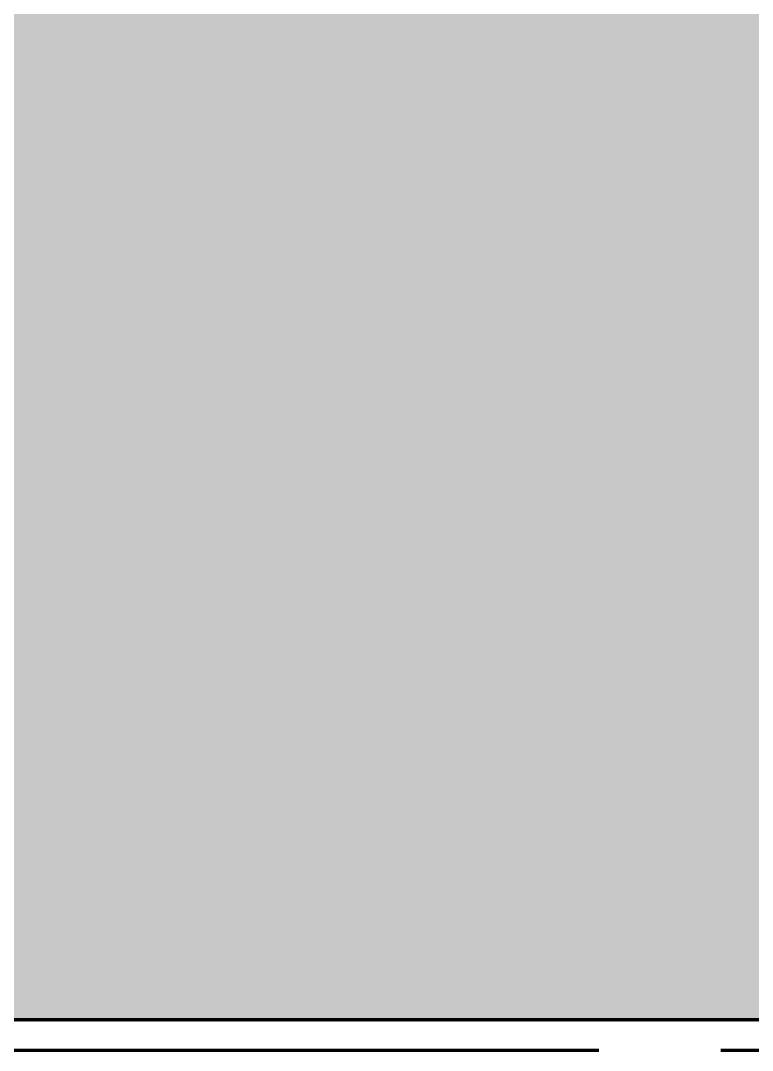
# Model space of a CAD drawing. Header units: millimetres. Extents: x 0 to 281, y 1 to 58.
# Drawn here: x 63.74 to 72.2, y 25.91 to 37.81 of the extents above; entities that cross this region are included whole.
import ezdxf

# ---------------------------------------------------------------- set-up
doc = ezdxf.new("R2010")
doc.units = ezdxf.units.MM
doc.linetypes.add('DASH_30_4', pattern=[11.994444, 10.583333, -1.411111])
doc.layers.add('FILL', color=7, linetype='Continuous')
doc.layers.add('LINES', color=7, linetype='Continuous')

msp = doc.modelspace()

# ---------------------------------------------------------------- hatches: boundary and pattern name
at = {"layer": 'FILL'}
for points in [[(46.883, 49.25), (63.859, 49.25), (63.859, 37.719), (46.883, 37.719)], [(63.806, 49.25), (80.782, 49.25), (80.782, 37.719), (63.806, 37.719)], [(46.883, 37.772), (63.859, 37.772), (63.859, 26.241), (46.883, 26.241)], [(63.806, 37.772), (80.782, 37.772), (80.782, 26.241), (63.806, 26.241)]]:
    msp.add_hatch(color=7, dxfattribs=at).paths.add_polyline_path(points)

# ---------------------------------------------------------------- linework, layer by layer
at = {"layer": 'LINES', "linetype": 'DASH_30_4', "lineweight": 106, "true_color": 0x0000ff}
msp.add_lwpolyline([(29.633, 49.577), (250.339, 49.577), (250.339, 25.915), (29.633, 25.915)], close=True, dxfattribs=at)
at = {"layer": 'LINES', "lineweight": 70}
msp.add_lwpolyline([(29.986, 49.224), (249.986, 49.224), (249.986, 26.267), (29.986, 26.267)], close=True, dxfattribs=at)

doc.saveas('drawing.dxf')
